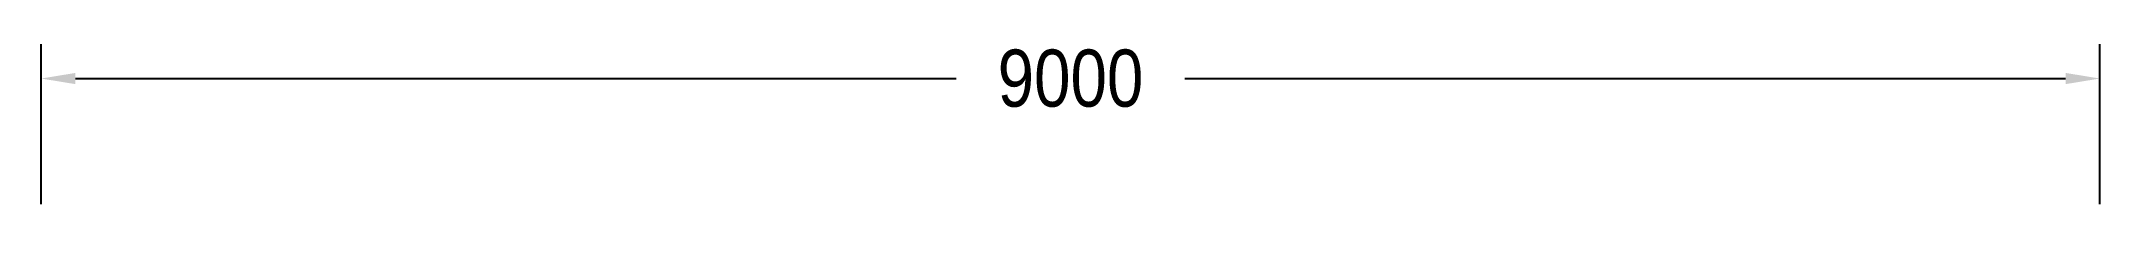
# Model space of a CAD drawing. Header units: millimetres. Extents: x 0 to 9000, y 0 to 814.
import ezdxf

# ---------------------------------------------------------------- set-up
doc = ezdxf.new("R2010")
doc.units = ezdxf.units.MM
doc.layers.add('SD_RESULT_WALER', color=7, linetype='Continuous')
doc.styles.add('OpenSansCondensed-Light', font='OpenSansCondensed-Light.ttf')
doc.dimstyles.new('SUPPORT_SEGMENT', dxfattribs={"dimtxt": 250, "dimasz": 150, "dimexe": 150, "dimexo": 100, "dimgap": 75, "dimtad": 1, "dimdec": 0, "dimcen": 2.5, "dimazin": 3, "dimtfac": 1, "dimtmove": 0, "dimatfit": 3})

# ---------------------------------------------------------------- blocks, each defined once
blk = doc.blocks.new('_CLOSEDFILLED')
at = {"color": 0, "linetype": 'BYBLOCK'}
blk.add_solid([(-1, 0.164), (0, 0), (-1, -0.164)], dxfattribs=at)
blk = doc.blocks.new('*D1')
for p, q in [((0, 100), (0, 800)), ((9000, 100), (9000, 800)), ((150, 650), (4000, 650)), ((5000, 650), (8850, 650))]:
    blk.add_line(p, q)
at = {"layer": 'Defpoints'}
for p in [(0, 650), (0, 0), (9000, 0)]:
    blk.add_point(p, dxfattribs=at)
at = {"layer": 'SD_RESULT_WALER', "xscale": 150, "yscale": 150, "rotation": 180}
blk.add_blockref('_CLOSEDFILLED', (0, 650), dxfattribs=at)
at = {"layer": 'SD_RESULT_WALER', "xscale": 150, "yscale": 150}
blk.add_blockref('_CLOSEDFILLED', (9000, 650), dxfattribs=at)
at = {"layer": 'SD_RESULT_WALER', "insert": (4500, 650), "char_height": 250, "attachment_point": 5, "style": 'OpenSansCondensed-Light'}
blk.add_mtext('9000', dxfattribs=at)

msp = doc.modelspace()

# ---------------------------------------------------------------- dimensions: what is measured, and where the dimension line sits
at = {"layer": 'SD_RESULT_WALER'}
dim = msp.add_linear_dim(base=(0, 650), p1=(0, 0), p2=(9000, 0), dimstyle='SUPPORT_SEGMENT', dxfattribs=at)
dim.commit()
dim.dimension.update_dxf_attribs({"geometry": '*D1', "text_midpoint": (4500, 650)})

doc.saveas('drawing.dxf')
